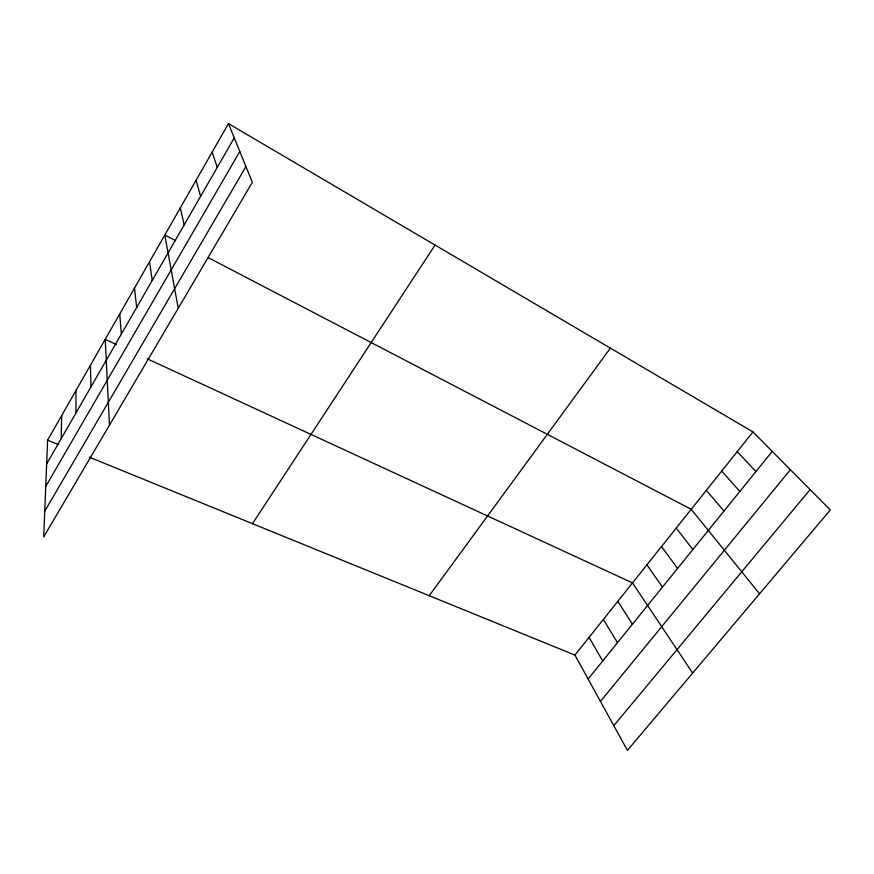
<?xml version="1.0" encoding="UTF-8"?>
<svg xmlns="http://www.w3.org/2000/svg" width="874" height="874" viewBox="0 0 874 874"><rect width="100%" height="100%" fill="white"/><g stroke="black" fill="none" stroke-linecap="round" stroke-linejoin="round"><path stroke-width="1.31" d="M61.191 438.639L61.672 415.576M47.622 440.168L43.7 536.909L252.346 182.305L228.442 123.616L47.622 440.168L58.667 444.669M46.661 463.897L234.243 137.863M45.743 486.447L239.793 151.486M44.738 511.214L245.933 166.563M252.488 523.668L435.066 245.07M429.232 595.697L610.391 348.125M574.939 655.085L752.951 431.92L830.3 509.979L627.423 750.384L574.939 655.085L89.367 457.189M588.115 679L772.245 451.388M600.449 701.407L790.391 469.699M613.799 725.649L810.1 489.593M116.329 344.509L105.208 339.363L109.49 425.092M147.225 358.777L632.514 582.914L692.667 673.067M175.63 240.667L164.804 235.03L178.22 308.282M208.088 257.579L691.225 509.302L759.572 593.785M228.442 123.616L752.951 431.92M737.219 451.639L755.944 471.534M721.695 471.097L739.863 491.417M706.367 490.325L723.978 511.05M676.268 528.049L692.831 549.549M661.498 546.556L677.558 568.439M646.913 564.844L662.47 587.077M617.842 601.29L632.426 624.222M603.366 619.447L617.47 642.718M589.065 637.375L602.699 660.973M212.131 152.174L217.265 167.36M196.093 180.252L200.583 196.355M180.317 207.87L184.185 224.847M149.541 261.752L152.229 280.401M134.52 288.038L136.65 307.484M119.749 313.908L121.322 334.119M90.459 365.179L90.972 386.865M75.951 390.58L75.962 412.965"/></g></svg>
